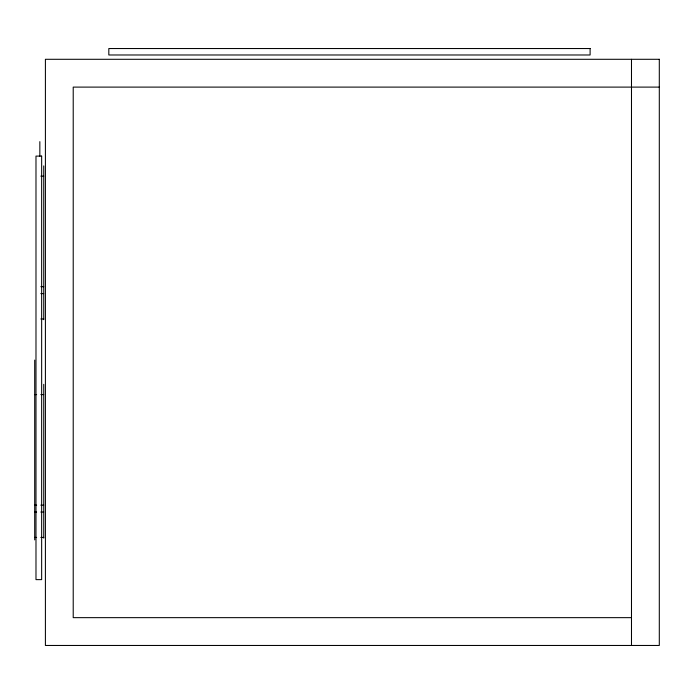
<?xml version="1.0" encoding="UTF-8"?>
<svg xmlns="http://www.w3.org/2000/svg" width="694" height="694" viewBox="0 0 694 694"><rect width="100%" height="100%" fill="white"/><g stroke="black" fill="none" stroke-linecap="round" stroke-linejoin="round"><path stroke-width="1.04" d="M659.3 87.106L73.217 87.106L73.217 617.651L631.488 617.651M40.816 176.137L43.739 176.137M40.816 286.683L43.739 286.683M40.816 293.588L43.739 293.588M40.816 318.98L43.739 318.98M34.7 394.591L36.643 394.591M40.816 394.591L43.739 394.591M34.7 505.137L36.643 505.137M40.816 505.137L43.739 505.137M34.7 512.042L36.643 512.042M40.816 512.042L43.739 512.042M34.7 537.434L36.643 537.434M40.816 537.434L43.739 537.434M631.488 59.294L631.488 645.463M43.739 165.892L43.739 319.674M43.739 384.337L43.739 538.128M39.844 141.637L39.844 156.211M34.7 360.091L34.7 539.889M590.108 48.537L108.819 48.537L108.819 54.982L590.108 54.982L590.108 48.537M659.3 59.294L45.405 59.294L45.405 645.463L659.3 645.463L659.3 59.294M41.649 156.098L35.984 156.098L35.984 579.629L41.649 579.629L41.649 156.098"/></g></svg>
